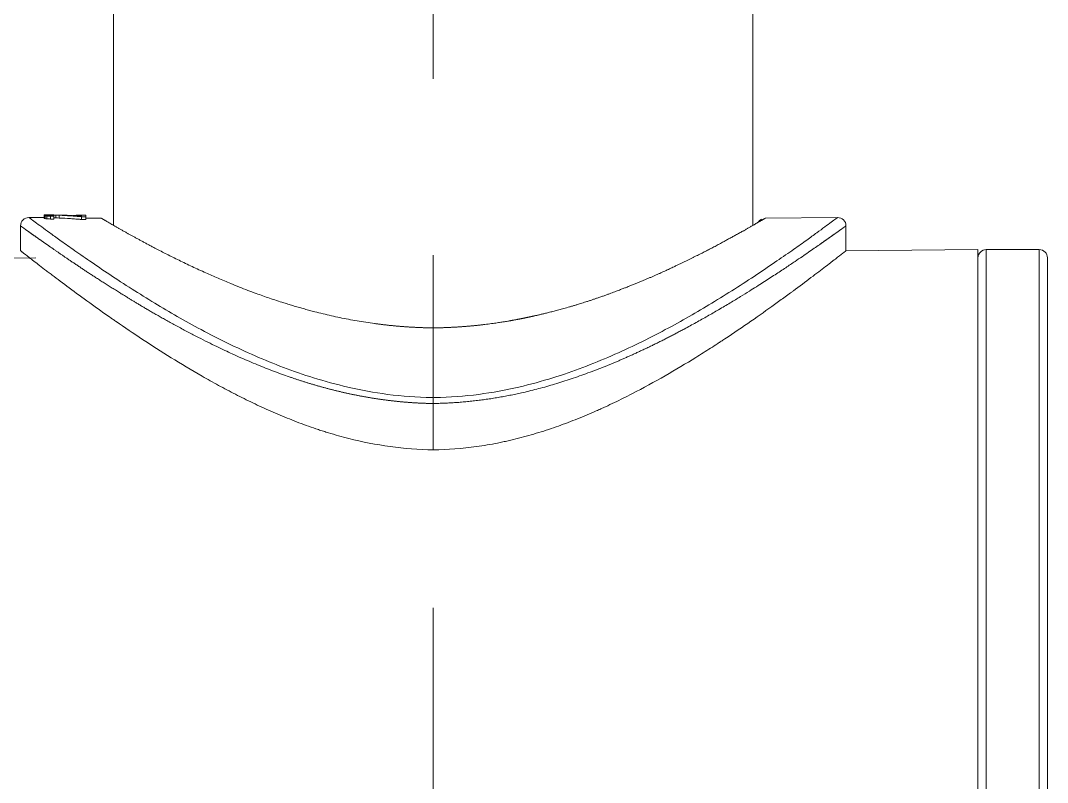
# Model space of a CAD drawing. Extents: x 3274 to 6433, y 0 to 2315.
# Drawn here: x 4212.67 to 4249.62, y 931.7 to 959.12 of the extents above; entities that cross this region are included whole.
import ezdxf

# ---------------------------------------------------------------- set-up
doc = ezdxf.new("R2010")
doc.units = 0
doc.header["$LTSCALE"] = 4
doc.header["$MEASUREMENT"] = 0
doc.linetypes.add('CENTER2', pattern=[28.575, 19.05, -3.175, 3.175, -3.175])
doc.layers.add('1', color=7, linetype='CONTINUOUS', true_color=0xffffff)
doc.layers.add('Cneter', color=1, linetype='CENTER2', lineweight=13)

msp = doc.modelspace()

# ---------------------------------------------------------------- linework, layer by layer
at = {"layer": '1', "color": 7, "linetype": 'Continuous', "lineweight": 18}
for p, q in [((4216.017, 1188.869), (4216.017, 951.738)), ((4239.017, 951.735), (4239.017, 1087.896)), ((4213.517, 952.023), (4212.967, 952.028)), ((4213.518, 952.12), (4213.517, 952.023)), ((4213.518, 952.107), (4213.517, 952.007)), ((4213.518, 952.101), (4213.517, 952.001)), ((4213.55, 952.122), (4213.549, 952.113)), ((4213.55, 952.09), (4213.549, 951.99)), ((4213.613, 952.123), (4213.613, 952.116)), ((4213.869, 952.12), (4213.677, 952.122)), ((4213.709, 952.11), (4213.709, 952.09)), ((4213.741, 952.121), (4213.741, 952.118)), ((4213.773, 952.112), (4213.773, 952.084)), ((4213.869, 952.113), (4213.868, 952.079)), ((4213.869, 952.069), (4213.868, 951.969)), ((4213.868, 952.013), (4213.932, 952.012)), ((4213.869, 952.12), (4213.869, 952.117)), ((4213.932, 952.112), (4213.869, 952.113)), ((4213.932, 952.012), (4213.932, 952.112)), ((4214.188, 952.114), (4214.188, 952.111)), ((4214.315, 952.113), (4214.188, 952.114)), ((4214.315, 952.106), (4214.315, 952.113)), ((4214.315, 952.111), (4214.315, 952.106)), ((4214.539, 952.098), (4214.539, 952.095)), ((4214.666, 952.097), (4214.539, 952.098)), ((4214.666, 952.113), (4214.666, 952.088)), ((4214.666, 952.113), (4214.666, 952.088)), ((4214.879, 952.112), (4214.666, 952.113)), ((4214.762, 952.112), (4214.762, 952.081)), ((4214.858, 952.058), (4214.857, 951.958)), ((4214.857, 951.958), (4215.017, 951.957)), ((4214.858, 952.112), (4214.858, 952.075)), ((4214.858, 952.075), (4214.858, 952.108)), ((4214.858, 952.108), (4215.018, 952.107)), ((4215.018, 952.057), (4214.858, 952.058)), ((4214.985, 952.11), (4214.985, 952.107)), ((4215.017, 951.957), (4215.018, 952.057)), ((4215.569, 952.006), (4215.017, 952.01)), ((4215.018, 952.108), (4215.018, 952.107)), ((4242.067, 952.028), (4239.464, 952.006)), ((4212.667, 951.728), (4212.667, 950.831)), ((4242.367, 950.833), (4242.367, 951.728)), ((4242.367, 950.833), (4247.117, 950.875)), ((4247.117, 910.87), (4247.117, 950.875)), ((4247.417, 950.87), (4247.417, 950.872)), ((4249.317, 950.872), (4247.417, 950.872)), ((4213.215, 950.579), (4209.615, 950.548)), ((4249.617, 911.178), (4249.617, 950.572)), ((4227.517, 945.544), (4227.517, 948.055))]:
    msp.add_line(p, q, dxfattribs=at)
at = {"layer": '1', "color": 7, "linetype": 'Continuous', "lineweight": 13}
for p, q in [((4247.417, 950.872), (4247.417, 910.874)), ((4249.317, 910.878), (4249.317, 950.872)), ((4227.517, 945.335), (4227.517, 943.665))]:
    msp.add_line(p, q, dxfattribs=at)
at = {"layer": '1', "color": 7, "linetype": 'Continuous', "lineweight": 18}
for centre, start, end in [((4212.967, 951.728), 89.5003, 180), ((4242.067, 951.728), 360, 90.4997), ((4247.417, 950.572), 90, 180), ((4249.317, 950.572), 0, 90)]:
    msp.add_arc(centre, 0.3, start, end, dxfattribs=at)
for centre, major_axis, ratio, start_param, end_param in [((4213.344, 930.871), (0.028, 21.154), 0.145613, 6.225954, 6.236307), ((4213.344, 930.874), (0.234, 21.248), 0.145409, 0.009181, 0.019539), ((4213.343, 930.877), (0.322, 21.245), 0.169299, 0.03211, 0.040996), ((4213.344, 930.873), (0.028, 21.252), 0.14562, 6.225922, 6.236292), ((4213.348, 930.833), (-0.607, 21.193), 0.507254, 6.202187, 6.208119), ((4213.347, 930.838), (0.337, 21.284), 0.508932, 0.006565, 0.012463), ((4213.348, 930.892), (0.66, 21.226), 0.508813, 0.036499, 0.042404), ((4213.348, 930.855), (-0.611, 21.271), 0.507513, 6.202113, 6.208024), ((4213.502, 930.869), (0.361, 21.251), 0.203139, 0.035658, 0.043061), ((4213.5, 930.874), (-0.037, 21.25), 0.20369, 6.226346, 6.233755), ((4213.469, 930.816), (1.189, 21.287), 0.676517, 0.06137, 0.065798), ((4213.471, 930.96), (-1.176, 21.154), 0.677544, 6.180356, 6.184805), ((4209.616, 924.621), (-97.934, 1.451), 0.28005, 4.673112, 4.674418), ((4207.956, 914.11), (116.041, 0.897), 0.327616, 1.517293, 1.518395), ((4204.901, 894.294), (143.256, 3.575), 0.402887, 1.498106, 1.499), ((4212.015, 940.373), (-64.166, 1.364), 0.182871, 4.687377, 4.689368), ((4213.23, 931.834), (31.725, 1.153), 0.638243, 1.527473, 1.530488), ((4213.208, 931.032), (-32.262, 2.024), 0.651244, 4.732783, 4.735743), ((4210.545, 929.655), (-89.119, 0.331), 0.252347, 4.673872, 4.675305), ((4213.073, 931.569), (-42.569, 0.668), 0.482823, 4.696764, 4.699768), ((4213.046, 930.884), (-43.07, 0.663), 0.490805, 4.696404, 4.699368), ((4213.471, 930.218), (-32.963, 0.556), 0.664414, 4.702808, 4.705722), ((4214.141, 930.878), (0.087, 21.239), 0.169951, 6.24986, 6.258742), ((4212.674, 929.53), (67.005, 0.244), 0.337078, 1.538409, 1.539833), ((4214.208, 931.424), (32.046, 0.293), 0.645541, 1.544604, 1.547596), ((4214.58, 927.665), (0.356, 24.446), 0.633125, 0.00369, 0.005078), ((4214.611, 930.292), (0.331, 21.819), 0.670151, 0.001402, 0.004317), ((4214.721, 930.895), (0.164, 21.216), 0.509755, 6.273815, 6.279709), ((4214.804, 930.885), (0.13, 21.226), 0.254866, 6.26773, 6.273666)]:
    msp.add_ellipse(centre, major_axis=major_axis, ratio=ratio, start_param=start_param, end_param=end_param, dxfattribs=at)
for points, knots in [([(4297.153, 1188.448), (4295.776, 1188.448), (4294.405, 1188.404), (4291.681, 1188.232), (4290.327, 1188.104), (4286.303, 1187.6), (4283.668, 1187.105), (4278.53, 1185.831), (4276.028, 1185.053), (4272.397, 1183.705), (4271.207, 1183.225), (4268.871, 1182.21), (4267.725, 1181.674), (4264.357, 1179.989), (4262.205, 1178.764), (4258.102, 1176.15), (4256.152, 1174.76), (4252.464, 1171.853), (4250.725, 1170.335), (4247.462, 1167.208), (4245.938, 1165.597), (4243.105, 1162.317), (4241.795, 1160.646), (4239.381, 1157.276), (4238.277, 1155.576), (4236.267, 1152.17), (4235.361, 1150.465), (4233.735, 1147.072), (4233.015, 1145.384), (4231.75, 1142.044), (4231.204, 1140.392), (4230.269, 1137.141), (4229.879, 1135.542), (4229.237, 1132.409), (4228.984, 1130.876), (4228.602, 1127.883), (4228.472, 1126.423), (4228.322, 1123.587), (4228.3, 1122.21), (4228.348, 1119.544), (4228.418, 1118.254), (4228.631, 1115.767), (4228.775, 1114.568), (4229.124, 1112.263), (4229.328, 1111.157), (4229.78, 1109.038), (4230.028, 1108.024), (4230.554, 1106.087), (4230.832, 1105.164), (4231.404, 1103.405), (4231.698, 1102.57), (4232.292, 1100.984), (4232.593, 1100.234), (4233.189, 1098.816), (4233.484, 1098.148), (4234.063, 1096.891), (4234.345, 1096.302), (4234.889, 1095.198), (4235.15, 1094.684), (4235.646, 1093.727), (4235.881, 1093.285), (4236.541, 1092.065), (4236.92, 1091.391), (4237.383, 1090.583), (4237.52, 1090.348), (4237.698, 1090.045), (4237.753, 1089.953), (4237.828, 1089.827), (4237.864, 1089.767), (4237.902, 1089.702), (4237.92, 1089.671), (4237.93, 1089.656), (4237.934, 1089.649), (4237.936, 1089.645), (4237.937, 1089.643), (4237.938, 1089.642), (4237.938, 1089.642), (4237.938, 1089.642), (4237.938, 1089.641), (4237.938, 1089.641), (4237.938, 1089.641), (4237.938, 1089.641), (4238.572, 1088.583), (4239.235, 1087.534), (4240.634, 1085.464), (4241.37, 1084.445), (4242.523, 1082.94), (4242.916, 1082.442), (4243.719, 1081.455), (4244.128, 1080.966), (4245.378, 1079.513), (4246.238, 1078.562), (4247.543, 1077.145), (4247.98, 1076.674), (4248.855, 1075.731), (4249.292, 1075.26), (4250.601, 1073.837), (4251.47, 1072.881), (4253.191, 1070.936), (4254.043, 1069.949), (4255.715, 1067.932), (4256.536, 1066.902), (4258.13, 1064.788), (4258.903, 1063.704), (4260.383, 1061.472), (4261.091, 1060.323), (4262.088, 1058.546), (4262.409, 1057.946), (4263.028, 1056.726), (4263.326, 1056.107), (4264.185, 1054.226), (4264.712, 1052.938), (4265.432, 1050.964), (4265.661, 1050.299), (4266.094, 1048.956), (4266.299, 1048.278), (4266.882, 1046.227), (4267.227, 1044.838), (4267.837, 1042.025), (4268.103, 1040.601), (4268.567, 1037.727), (4268.766, 1036.277), (4269.11, 1033.357), (4269.255, 1031.886), (4269.504, 1028.93), (4269.608, 1027.444), (4269.719, 1025.578), (4269.743, 1025.158), (4269.767, 1024.731), (4269.77, 1024.679), (4269.77, 1024.667), (4269.771, 1024.661), (4269.771, 1024.643), (4269.773, 1024.606), (4269.781, 1024.472), (4269.797, 1024.155), (4269.852, 1023.078), (4269.897, 1022.086), (4269.996, 1019.681), (4270.051, 1018.046), (4270.143, 1014.712), (4270.181, 1013.014), (4270.244, 1009.554), (4270.27, 1007.793), (4270.315, 1004.207), (4270.334, 1002.383), (4270.368, 998.674), (4270.383, 996.788), (4270.409, 992.955), (4270.421, 991.007), (4270.431, 988.781), (4270.432, 988.503), (4270.434, 988.219), (4270.434, 988.184), (4270.434, 988.179), (4270.434, 988.176), (4270.434, 988.171), (4270.434, 988.16), (4270.434, 988.129), (4270.434, 988.024), (4270.436, 987.777), (4270.439, 986.943), (4270.442, 986.194), (4270.448, 984.414), (4270.452, 983.251), (4270.461, 979.831), (4270.464, 977.645), (4270.468, 973.46), (4270.468, 971.46), (4270.465, 965.743), (4270.458, 962.305), (4270.443, 956.178), (4270.434, 953.488), (4270.426, 951.172)], [0, 0, 0, 0, 0.007812, 0.007812, 0.015625, 0.015625, 0.03125, 0.03125, 0.046875, 0.046875, 0.054687, 0.054687, 0.0625, 0.0625, 0.078125, 0.078125, 0.09375, 0.09375, 0.109375, 0.109375, 0.125, 0.125, 0.140625, 0.140625, 0.15625, 0.15625, 0.171875, 0.171875, 0.1875, 0.1875, 0.203125, 0.203125, 0.21875, 0.21875, 0.234375, 0.234375, 0.25, 0.25, 0.265625, 0.265625, 0.28125, 0.28125, 0.296875, 0.296875, 0.3125, 0.3125, 0.328125, 0.328125, 0.34375, 0.34375, 0.359375, 0.359375, 0.375, 0.375, 0.390625, 0.390625, 0.40625, 0.40625, 0.421875, 0.421875, 0.4375, 0.4375, 0.46875, 0.46875, 0.484375, 0.484375, 0.492187, 0.492187, 0.496094, 0.498047, 0.499023, 0.499512, 0.499756, 0.499878, 0.499939, 0.499969, 0.499985, 0.499992, 0.499996, 0.499998, 0.499998, 0.5, 0.5, 0.515625, 0.515625, 0.53125, 0.53125, 0.539062, 0.539062, 0.546875, 0.546875, 0.5625, 0.5625, 0.570312, 0.570312, 0.578125, 0.578125, 0.59375, 0.59375, 0.609375, 0.609375, 0.625, 0.625, 0.640625, 0.640625, 0.65625, 0.65625, 0.664062, 0.664062, 0.671875, 0.671875, 0.6875, 0.6875, 0.695312, 0.695312, 0.703125, 0.703125, 0.71875, 0.71875, 0.734375, 0.734375, 0.75, 0.75, 0.765625, 0.765625, 0.78125, 0.78125, 0.785156, 0.785645, 0.785706, 0.785706, 0.785767, 0.785767, 0.785889, 0.786133, 0.787109, 0.789062, 0.796875, 0.796875, 0.8125, 0.8125, 0.828125, 0.828125, 0.84375, 0.84375, 0.859375, 0.859375, 0.875, 0.875, 0.890625, 0.890625, 0.892578, 0.892822, 0.892853, 0.892853, 0.892868, 0.892868, 0.892883, 0.892944, 0.893066, 0.893555, 0.894531, 0.898437, 0.898437, 0.90625, 0.90625, 0.921875, 0.921875, 0.9375, 0.9375, 0.96875, 0.96875, 1, 1, 1, 1]), ([(4213.612, 951.982), (4213.634, 951.98), (4213.655, 951.979), (4213.698, 951.976), (4213.719, 951.974), (4213.74, 951.973)], [0, 0, 0, 0, 0.500179, 0.500179, 1, 1, 1, 1]), ([(4213.613, 952.116), (4213.635, 952.116), (4213.656, 952.117), (4213.698, 952.117), (4213.72, 952.117), (4213.741, 952.118)], [0, 0, 0, 0, 0.499429, 0.499429, 1, 1, 1, 1]), ([(4213.741, 952.072), (4213.72, 952.074), (4213.698, 952.076), (4213.656, 952.079), (4213.635, 952.08), (4213.613, 952.082)], [0, 0, 0, 0, 0.500567, 0.500567, 1, 1, 1, 1]), ([(4213.741, 952.121), (4213.741, 952.121), (4213.72, 952.122), (4213.698, 952.122), (4213.677, 952.122)], [0, 0, 0, 0, 0.000059, 1, 1, 1, 1]), ([(4214.059, 952.009), (4214.192, 952.004), (4214.325, 951.997), (4214.525, 951.984), (4214.625, 951.977), (4214.741, 951.968), (4214.799, 951.963), (4214.828, 951.961), (4214.84, 951.96), (4214.849, 951.959), (4214.853, 951.959), (4214.857, 951.958)], [0, 0, 0, 0, 0.5, 0.5, 0.75, 0.875, 0.9375, 0.96875, 0.984375, 0.984375, 1, 1, 1, 1]), ([(4214.858, 952.058), (4214.85, 952.059), (4214.841, 952.06), (4214.825, 952.061), (4214.8, 952.063), (4214.742, 952.068), (4214.625, 952.077), (4214.393, 952.093), (4214.193, 952.104), (4214.06, 952.109)], [0, 0, 0, 0, 0.03125, 0.03125, 0.0625, 0.125, 0.25, 0.5, 1, 1, 1, 1]), ([(4227.517, 948.055), (4227.501, 948.055), (4227.471, 948.056), (4227.425, 948.056), (4227.379, 948.057), (4227.333, 948.058), (4227.287, 948.059), (4227.241, 948.06), (4227.195, 948.062), (4227.149, 948.063), (4227.103, 948.065), (4227.058, 948.067), (4227.012, 948.068), (4226.966, 948.07), (4226.92, 948.072), (4226.874, 948.075), (4226.828, 948.077), (4226.782, 948.079), (4226.736, 948.082), (4226.691, 948.085), (4226.645, 948.087), (4226.599, 948.09), (4226.553, 948.094), (4226.507, 948.097), (4226.461, 948.1), (4226.416, 948.104), (4226.37, 948.107), (4226.324, 948.111), (4226.278, 948.115), (4226.232, 948.119), (4226.187, 948.123), (4226.141, 948.127), (4226.095, 948.131), (4226.049, 948.136), (4226.003, 948.14), (4225.958, 948.145), (4225.912, 948.15), (4225.866, 948.155), (4225.82, 948.16), (4225.775, 948.165), (4225.729, 948.17), (4225.683, 948.176), (4225.637, 948.181), (4225.592, 948.187), (4225.546, 948.193), (4225.5, 948.199), (4225.454, 948.205), (4225.317, 948.223), (4225.09, 948.256), (4224.774, 948.308), (4224.462, 948.364), (4224.154, 948.425), (4223.85, 948.491), (4223.549, 948.561), (4223.289, 948.626), (4223.068, 948.685), (4222.884, 948.736), (4222.699, 948.788), (4222.513, 948.843), (4222.326, 948.899), (4222.114, 948.965), (4221.879, 949.04), (4221.627, 949.124), (4221.382, 949.209), (4221.121, 949.302), (4220.842, 949.407), (4220.539, 949.526), (4220.258, 949.639), (4220.001, 949.746), (4219.772, 949.843), (4219.55, 949.939), (4219.234, 950.079), (4218.834, 950.264), (4218.364, 950.49), (4217.924, 950.708), (4217.611, 950.869), (4217.405, 950.978), (4217.288, 951.04), (4217.174, 951.101), (4217.064, 951.16), (4216.958, 951.218), (4216.855, 951.274), (4216.755, 951.329), (4216.659, 951.382), (4216.566, 951.433), (4216.471, 951.486), (4216.374, 951.541), (4216.277, 951.596), (4216.186, 951.647), (4216.101, 951.696), (4216.022, 951.741), (4215.949, 951.783), (4215.883, 951.822), (4215.822, 951.857), (4215.78, 951.882), (4215.751, 951.899), (4215.734, 951.909), (4215.718, 951.918), (4215.703, 951.927), (4215.688, 951.936), (4215.675, 951.944), (4215.662, 951.951), (4215.65, 951.958), (4215.639, 951.965), (4215.628, 951.971), (4215.619, 951.976), (4215.61, 951.981), (4215.602, 951.986), (4215.595, 951.99), (4215.589, 951.994), (4215.584, 951.997), (4215.579, 952), (4215.576, 952.002), (4215.573, 952.003), (4215.571, 952.005), (4215.569, 952.005), (4215.569, 952.006), (4215.569, 952.006)], [0, 0, 0, 0, 0.002369, 0.004737, 0.007105, 0.009474, 0.011842, 0.01421, 0.016579, 0.018947, 0.021316, 0.023686, 0.026055, 0.028425, 0.030795, 0.033166, 0.035538, 0.03791, 0.040283, 0.042656, 0.045031, 0.047406, 0.049782, 0.052159, 0.054537, 0.056916, 0.059296, 0.061677, 0.064059, 0.066443, 0.068828, 0.071215, 0.073602, 0.075992, 0.078382, 0.080775, 0.083169, 0.085565, 0.087962, 0.090361, 0.092762, 0.095165, 0.09757, 0.099977, 0.102386, 0.104797, 0.10721, 0.109625, 0.126559, 0.143428, 0.16025, 0.17704, 0.193814, 0.21059, 0.227382, 0.237877, 0.248511, 0.259286, 0.270205, 0.281271, 0.292486, 0.30826, 0.323769, 0.339022, 0.35403, 0.373369, 0.393438, 0.414253, 0.43066, 0.446894, 0.462962, 0.478873, 0.516838, 0.555587, 0.594324, 0.632161, 0.644264, 0.656353, 0.668431, 0.680502, 0.69257, 0.704636, 0.716706, 0.728782, 0.740867, 0.752966, 0.767713, 0.782438, 0.797149, 0.811853, 0.826556, 0.841268, 0.855995, 0.870743, 0.885522, 0.890763, 0.895998, 0.901228, 0.906453, 0.911673, 0.916888, 0.922099, 0.927306, 0.93251, 0.937711, 0.942909, 0.948104, 0.953297, 0.958489, 0.963679, 0.968868, 0.974057, 0.979245, 0.984433, 0.989621, 0.99481, 1, 1, 1, 1]), ([(4227.517, 948.055), (4227.532, 948.055), (4227.564, 948.056), (4227.611, 948.057), (4227.658, 948.057), (4227.704, 948.058), (4227.751, 948.06), (4227.798, 948.061), (4227.845, 948.062), (4227.892, 948.064), (4227.938, 948.065), (4227.985, 948.067), (4228.032, 948.069), (4228.078, 948.071), (4228.125, 948.073), (4228.172, 948.076), (4228.218, 948.078), (4228.265, 948.081), (4228.311, 948.083), (4228.358, 948.086), (4228.404, 948.089), (4228.45, 948.092), (4228.497, 948.095), (4228.543, 948.098), (4228.589, 948.102), (4228.636, 948.105), (4228.682, 948.109), (4228.728, 948.113), (4228.774, 948.117), (4228.82, 948.121), (4228.866, 948.125), (4228.912, 948.129), (4228.958, 948.133), (4229.003, 948.138), (4229.049, 948.142), (4229.095, 948.147), (4229.14, 948.152), (4229.186, 948.157), (4229.232, 948.162), (4229.277, 948.167), (4229.322, 948.172), (4229.435, 948.186), (4229.602, 948.207), (4229.809, 948.236), (4229.974, 948.261), (4230.1, 948.281), (4230.186, 948.295), (4230.241, 948.305), (4230.278, 948.311), (4230.31, 948.317), (4230.342, 948.323), (4230.373, 948.328), (4230.404, 948.334), (4230.434, 948.34), (4230.464, 948.345), (4230.493, 948.351), (4230.521, 948.356), (4230.549, 948.362), (4230.577, 948.367), (4230.603, 948.372), (4230.63, 948.377), (4230.655, 948.382), (4230.68, 948.387), (4230.705, 948.392), (4230.729, 948.397), (4230.752, 948.402), (4230.775, 948.406), (4230.797, 948.411), (4230.819, 948.416), (4230.84, 948.42), (4230.861, 948.424), (4230.881, 948.429), (4230.901, 948.433), (4230.92, 948.437), (4230.938, 948.441), (4230.956, 948.444), (4230.974, 948.448), (4230.991, 948.452), (4231.007, 948.455), (4231.023, 948.459), (4231.038, 948.462), (4231.053, 948.465), (4231.067, 948.468), (4231.081, 948.471), (4231.094, 948.474), (4231.107, 948.477), (4231.119, 948.48), (4231.13, 948.482), (4231.141, 948.485), (4231.152, 948.487), (4231.162, 948.489), (4231.183, 948.494), (4231.217, 948.501), (4231.265, 948.512), (4231.317, 948.524), (4231.372, 948.537), (4231.431, 948.551), (4231.494, 948.566), (4231.561, 948.582), (4231.631, 948.599), (4231.705, 948.618), (4231.782, 948.638), (4231.863, 948.658), (4231.947, 948.681), (4232.035, 948.704), (4232.126, 948.729), (4232.22, 948.755), (4232.318, 948.783), (4232.419, 948.812), (4232.523, 948.843), (4232.61, 948.869), (4232.705, 948.898), (4232.832, 948.936), (4232.98, 948.983), (4233.123, 949.029), (4233.234, 949.065), (4233.341, 949.102), (4233.454, 949.14), (4233.571, 949.181), (4233.69, 949.224), (4233.802, 949.265), (4233.906, 949.303), (4234.003, 949.339), (4234.092, 949.372), (4234.173, 949.403), (4234.248, 949.431), (4234.315, 949.457), (4234.376, 949.481), (4234.457, 949.512), (4234.56, 949.552), (4234.685, 949.602), (4234.807, 949.651), (4234.925, 949.7), (4235.04, 949.748), (4235.152, 949.795), (4235.26, 949.841), (4235.366, 949.886), (4235.468, 949.931), (4235.567, 949.975), (4235.664, 950.018), (4235.757, 950.06), (4235.847, 950.101), (4235.935, 950.142), (4236.02, 950.181), (4236.102, 950.219), (4236.192, 950.262), (4236.289, 950.309), (4236.395, 950.36), (4236.498, 950.409), (4236.599, 950.458), (4236.697, 950.506), (4236.793, 950.553), (4236.886, 950.599), (4236.977, 950.644), (4237.065, 950.688), (4237.149, 950.73), (4237.228, 950.77), (4237.305, 950.809), (4237.382, 950.848), (4237.46, 950.888), (4237.538, 950.929), (4237.616, 950.97), (4237.694, 951.012), (4237.772, 951.053), (4237.849, 951.095), (4237.92, 951.134), (4237.986, 951.171), (4238.047, 951.204), (4238.109, 951.238), (4238.172, 951.273), (4238.236, 951.308), (4238.3, 951.343), (4238.365, 951.378), (4238.431, 951.414), (4238.496, 951.45), (4238.561, 951.486), (4238.618, 951.516), (4238.666, 951.543), (4238.708, 951.566), (4238.751, 951.591), (4238.796, 951.616), (4238.843, 951.643), (4238.89, 951.67), (4238.938, 951.698), (4238.987, 951.726), (4239.035, 951.755), (4239.076, 951.78), (4239.112, 951.801), (4239.143, 951.82), (4239.174, 951.838), (4239.205, 951.856), (4239.236, 951.874), (4239.266, 951.891), (4239.295, 951.908), (4239.323, 951.924), (4239.35, 951.939), (4239.372, 951.951), (4239.389, 951.961), (4239.402, 951.968), (4239.413, 951.974), (4239.424, 951.98), (4239.433, 951.985), (4239.44, 951.99), (4239.447, 951.994), (4239.453, 951.997), (4239.457, 952), (4239.46, 952.002), (4239.463, 952.004), (4239.464, 952.005), (4239.465, 952.005), (4239.464, 952.006), (4239.464, 952.006)], [0, 0, 0, 0, 0.002422, 0.004841, 0.00726, 0.009676, 0.012092, 0.014506, 0.016919, 0.019331, 0.021743, 0.024153, 0.026563, 0.028973, 0.031382, 0.03379, 0.036198, 0.038605, 0.041011, 0.043416, 0.045821, 0.048224, 0.050627, 0.053029, 0.055429, 0.057828, 0.060226, 0.062623, 0.065019, 0.067414, 0.069808, 0.0722, 0.074592, 0.076982, 0.079371, 0.08176, 0.084147, 0.086534, 0.088919, 0.091303, 0.093687, 0.096069, 0.109113, 0.120044, 0.128864, 0.13557, 0.140163, 0.142643, 0.14442, 0.146169, 0.147888, 0.149578, 0.151238, 0.15287, 0.154472, 0.156046, 0.157589, 0.159104, 0.16059, 0.162046, 0.163473, 0.164871, 0.16624, 0.16758, 0.16889, 0.170171, 0.171423, 0.172646, 0.17384, 0.175004, 0.17614, 0.177246, 0.178323, 0.179371, 0.180389, 0.181379, 0.182339, 0.18327, 0.184172, 0.185045, 0.185888, 0.186702, 0.187488, 0.188243, 0.18897, 0.189668, 0.190336, 0.190976, 0.191586, 0.192166, 0.192718, 0.193241, 0.195687, 0.198349, 0.201227, 0.20432, 0.207629, 0.211154, 0.214894, 0.21885, 0.223022, 0.227409, 0.232012, 0.236831, 0.241866, 0.247117, 0.252584, 0.258266, 0.264165, 0.270279, 0.27661, 0.279547, 0.287123, 0.299342, 0.306274, 0.31304, 0.31964, 0.326074, 0.334072, 0.341625, 0.348734, 0.355399, 0.361619, 0.367395, 0.372726, 0.377612, 0.382054, 0.386051, 0.389604, 0.398189, 0.406632, 0.414932, 0.423088, 0.431102, 0.438972, 0.446699, 0.454282, 0.461722, 0.469018, 0.476171, 0.483179, 0.490044, 0.496765, 0.503341, 0.509774, 0.516062, 0.524773, 0.533378, 0.541877, 0.550269, 0.558556, 0.566737, 0.574812, 0.582782, 0.590646, 0.598405, 0.605375, 0.612518, 0.619833, 0.62732, 0.63498, 0.642812, 0.650815, 0.658991, 0.667339, 0.675859, 0.682589, 0.689551, 0.696745, 0.704172, 0.71183, 0.719722, 0.727846, 0.736204, 0.744795, 0.75362, 0.762679, 0.76832, 0.774452, 0.781075, 0.788189, 0.795795, 0.803892, 0.81248, 0.82156, 0.83113, 0.84119, 0.847969, 0.855068, 0.862485, 0.870223, 0.87828, 0.886657, 0.895355, 0.904374, 0.913713, 0.923373, 0.92934, 0.935231, 0.941046, 0.946786, 0.95245, 0.958038, 0.96355, 0.968985, 0.974345, 0.979629, 0.984836, 0.989967, 0.995022, 1, 1, 1, 1]), ([(4239.208, 951.857), (4239.221, 951.879), (4239.256, 951.924), (4239.301, 951.957), (4239.329, 951.972)], [0, 0, 0, 0, 0.45947, 1, 1, 1, 1]), ([(4227.517, 945.335), (4227.5, 945.335), (4227.466, 945.336), (4227.415, 945.336), (4227.363, 945.338), (4227.312, 945.339), (4227.261, 945.34), (4227.209, 945.342), (4227.158, 945.344), (4227.106, 945.346), (4227.055, 945.348), (4227.003, 945.351), (4226.951, 945.353), (4226.899, 945.356), (4226.847, 945.359), (4226.795, 945.362), (4226.743, 945.366), (4226.691, 945.369), (4226.639, 945.373), (4226.586, 945.377), (4226.534, 945.381), (4226.481, 945.386), (4226.429, 945.39), (4226.376, 945.395), (4226.323, 945.4), (4226.27, 945.405), (4226.218, 945.411), (4226.165, 945.416), (4226.112, 945.422), (4226.059, 945.428), (4226.005, 945.434), (4225.952, 945.441), (4225.899, 945.447), (4225.845, 945.454), (4225.792, 945.461), (4225.739, 945.468), (4225.685, 945.475), (4225.631, 945.483), (4225.578, 945.491), (4225.524, 945.499), (4225.47, 945.507), (4225.416, 945.515), (4225.362, 945.524), (4225.308, 945.532), (4225.254, 945.541), (4225.2, 945.55), (4225.146, 945.56), (4225.092, 945.569), (4225.038, 945.579), (4224.983, 945.589), (4224.929, 945.599), (4224.875, 945.609), (4224.82, 945.62), (4224.766, 945.63), (4224.711, 945.641), (4224.657, 945.652), (4224.602, 945.663), (4224.547, 945.675), (4224.493, 945.687), (4224.438, 945.698), (4224.383, 945.71), (4224.328, 945.723), (4224.273, 945.735), (4224.218, 945.748), (4224.163, 945.761), (4224.108, 945.774), (4224.053, 945.787), (4223.998, 945.8), (4223.943, 945.814), (4223.888, 945.828), (4223.833, 945.842), (4223.778, 945.856), (4223.723, 945.87), (4223.667, 945.885), (4223.612, 945.9), (4223.557, 945.915), (4223.501, 945.93), (4223.446, 945.945), (4223.391, 945.961), (4223.335, 945.976), (4223.28, 945.992), (4223.224, 946.009), (4223.169, 946.025), (4223.113, 946.041), (4223.058, 946.058), (4223.002, 946.075), (4222.947, 946.092), (4222.891, 946.11), (4222.836, 946.127), (4222.78, 946.145), (4222.725, 946.163), (4222.669, 946.181), (4222.614, 946.199), (4222.558, 946.218), (4222.502, 946.236), (4222.447, 946.255), (4222.391, 946.274), (4222.26, 946.32), (4222.053, 946.394), (4221.769, 946.5), (4221.48, 946.611), (4221.186, 946.729), (4220.889, 946.853), (4220.588, 946.984), (4220.297, 947.114), (4220.008, 947.248), (4219.715, 947.388), (4219.396, 947.544), (4219.055, 947.716), (4218.693, 947.904), (4218.387, 948.068), (4218.144, 948.201), (4217.972, 948.296), (4217.808, 948.388), (4217.652, 948.476), (4217.503, 948.561), (4217.362, 948.642), (4217.229, 948.72), (4217.102, 948.795), (4216.983, 948.865), (4216.87, 948.933), (4216.764, 948.997), (4216.665, 949.057), (4216.571, 949.114), (4216.484, 949.168), (4216.403, 949.218), (4216.328, 949.264), (4216.259, 949.308), (4216.163, 949.367), (4216.04, 949.444), (4215.891, 949.538), (4215.746, 949.63), (4215.605, 949.719), (4215.469, 949.806), (4215.337, 949.892), (4215.21, 949.974), (4215.086, 950.055), (4214.967, 950.134), (4214.852, 950.21), (4214.741, 950.284), (4214.633, 950.356), (4214.53, 950.426), (4214.43, 950.494), (4214.334, 950.559), (4214.242, 950.622), (4214.167, 950.674), (4214.107, 950.715), (4214.062, 950.746), (4214.018, 950.776), (4213.975, 950.806), (4213.932, 950.836), (4213.89, 950.865), (4213.849, 950.893), (4213.808, 950.921), (4213.769, 950.949), (4213.729, 950.976), (4213.691, 951.003), (4213.653, 951.029), (4213.617, 951.054), (4213.58, 951.08), (4213.545, 951.104), (4213.51, 951.129), (4213.476, 951.152), (4213.443, 951.176), (4213.41, 951.198), (4213.378, 951.221), (4213.347, 951.242), (4213.317, 951.264), (4213.287, 951.285), (4213.258, 951.305), (4213.23, 951.325), (4213.202, 951.344), (4213.175, 951.363), (4213.149, 951.382), (4213.123, 951.4), (4213.099, 951.417), (4213.075, 951.434), (4213.051, 951.451), (4213.029, 951.467), (4213.007, 951.483), (4212.986, 951.498), (4212.965, 951.512), (4212.945, 951.527), (4212.926, 951.54), (4212.908, 951.553), (4212.89, 951.566), (4212.873, 951.578), (4212.856, 951.59), (4212.841, 951.601), (4212.826, 951.612), (4212.811, 951.622), (4212.798, 951.632), (4212.785, 951.642), (4212.773, 951.651), (4212.761, 951.659), (4212.75, 951.667), (4212.74, 951.674), (4212.73, 951.681), (4212.722, 951.688), (4212.713, 951.694), (4212.706, 951.699), (4212.699, 951.704), (4212.693, 951.709), (4212.687, 951.713), (4212.682, 951.717), (4212.678, 951.72), (4212.675, 951.722), (4212.672, 951.724), (4212.669, 951.726), (4212.668, 951.727), (4212.667, 951.728), (4212.667, 951.728), (4212.667, 951.728)], [0, 0, 0, 0, 0.002073, 0.00415, 0.006231, 0.008315, 0.010403, 0.012495, 0.014591, 0.016691, 0.018794, 0.020902, 0.023013, 0.025128, 0.027248, 0.029371, 0.031499, 0.03363, 0.035766, 0.037906, 0.04005, 0.042198, 0.04435, 0.046507, 0.048668, 0.050834, 0.053003, 0.055177, 0.057356, 0.059539, 0.061726, 0.063918, 0.066114, 0.068315, 0.070521, 0.072731, 0.074946, 0.077165, 0.079389, 0.081618, 0.083851, 0.086089, 0.088332, 0.09058, 0.092832, 0.09509, 0.097352, 0.099619, 0.101892, 0.104169, 0.106451, 0.108738, 0.11103, 0.113327, 0.115629, 0.117936, 0.120249, 0.122566, 0.124889, 0.127216, 0.12955, 0.131888, 0.134231, 0.13658, 0.138934, 0.141294, 0.143658, 0.146028, 0.148404, 0.150785, 0.153171, 0.155563, 0.15796, 0.160363, 0.162771, 0.165185, 0.167604, 0.170029, 0.17246, 0.174896, 0.177337, 0.179785, 0.182238, 0.184697, 0.187161, 0.189631, 0.192107, 0.194589, 0.197076, 0.19957, 0.202069, 0.204574, 0.207085, 0.209601, 0.212124, 0.214652, 0.217187, 0.219727, 0.232581, 0.245818, 0.259441, 0.273451, 0.28785, 0.30264, 0.317821, 0.331409, 0.346537, 0.363208, 0.381423, 0.401187, 0.4225, 0.432789, 0.442729, 0.452321, 0.461565, 0.47046, 0.479007, 0.487204, 0.495051, 0.502549, 0.509698, 0.516496, 0.522944, 0.529042, 0.534789, 0.540186, 0.545232, 0.549927, 0.554272, 0.564901, 0.575406, 0.585787, 0.596043, 0.606176, 0.616185, 0.626071, 0.635833, 0.645471, 0.654987, 0.664379, 0.673649, 0.682795, 0.69182, 0.700722, 0.709502, 0.718161, 0.7227, 0.727229, 0.731749, 0.736259, 0.74076, 0.745251, 0.749732, 0.754205, 0.758668, 0.763122, 0.767566, 0.772002, 0.776429, 0.780847, 0.785256, 0.789656, 0.794047, 0.79843, 0.802804, 0.807169, 0.811526, 0.815875, 0.820215, 0.824547, 0.828871, 0.833187, 0.837494, 0.841794, 0.846086, 0.85037, 0.854646, 0.858914, 0.863175, 0.867428, 0.871674, 0.875912, 0.880143, 0.884367, 0.888583, 0.892793, 0.896995, 0.90119, 0.905379, 0.909561, 0.913736, 0.917904, 0.922066, 0.926221, 0.93037, 0.934513, 0.938649, 0.942779, 0.946903, 0.951021, 0.955134, 0.95924, 0.96334, 0.967435, 0.971525, 0.975608, 0.979687, 0.98376, 0.987827, 0.99189, 0.995947, 1, 1, 1, 1]), ([(4242.367, 951.728), (4242.367, 951.728), (4242.367, 951.728), (4242.366, 951.728), (4242.366, 951.728), (4242.365, 951.727), (4242.364, 951.727), (4242.363, 951.726), (4242.362, 951.725), (4242.36, 951.724), (4242.359, 951.723), (4242.357, 951.721), (4242.355, 951.72), (4242.352, 951.718), (4242.35, 951.716), (4242.347, 951.714), (4242.344, 951.712), (4242.341, 951.71), (4242.338, 951.707), (4242.334, 951.705), (4242.331, 951.702), (4242.327, 951.699), (4242.323, 951.696), (4242.318, 951.693), (4242.314, 951.69), (4242.309, 951.686), (4242.304, 951.683), (4242.299, 951.679), (4242.293, 951.675), (4242.288, 951.671), (4242.282, 951.667), (4242.276, 951.663), (4242.27, 951.658), (4242.264, 951.654), (4242.257, 951.649), (4242.25, 951.644), (4242.243, 951.639), (4242.236, 951.634), (4242.228, 951.628), (4242.221, 951.623), (4242.213, 951.617), (4242.205, 951.611), (4242.197, 951.605), (4242.188, 951.599), (4242.179, 951.593), (4242.171, 951.587), (4242.161, 951.58), (4242.152, 951.573), (4242.143, 951.567), (4242.133, 951.56), (4242.123, 951.552), (4242.113, 951.545), (4242.102, 951.538), (4242.092, 951.53), (4242.081, 951.522), (4242.07, 951.514), (4242.058, 951.506), (4242.047, 951.498), (4242.035, 951.49), (4242.023, 951.481), (4242.011, 951.473), (4241.999, 951.464), (4241.986, 951.455), (4241.974, 951.446), (4241.961, 951.437), (4241.948, 951.428), (4241.934, 951.418), (4241.921, 951.408), (4241.907, 951.399), (4241.893, 951.389), (4241.878, 951.379), (4241.864, 951.368), (4241.849, 951.358), (4241.834, 951.347), (4241.819, 951.337), (4241.804, 951.326), (4241.788, 951.315), (4241.773, 951.304), (4241.757, 951.293), (4241.74, 951.281), (4241.724, 951.27), (4241.707, 951.258), (4241.69, 951.246), (4241.673, 951.234), (4241.656, 951.222), (4241.638, 951.209), (4241.621, 951.197), (4241.603, 951.184), (4241.585, 951.172), (4241.566, 951.159), (4241.548, 951.146), (4241.529, 951.132), (4241.51, 951.119), (4241.49, 951.106), (4241.471, 951.092), (4241.451, 951.078), (4241.431, 951.064), (4241.358, 951.013), (4241.224, 950.92), (4241.016, 950.776), (4240.787, 950.619), (4240.517, 950.436), (4240.196, 950.221), (4239.811, 949.967), (4239.378, 949.687), (4238.959, 949.422), (4238.563, 949.176), (4238.194, 948.952), (4237.863, 948.756), (4237.588, 948.596), (4237.386, 948.48), (4237.181, 948.364), (4236.973, 948.248), (4236.761, 948.132), (4236.572, 948.028), (4236.405, 947.939), (4236.264, 947.864), (4236.123, 947.79), (4235.984, 947.718), (4235.845, 947.647), (4235.708, 947.578), (4235.571, 947.511), (4235.436, 947.444), (4235.302, 947.38), (4235.17, 947.316), (4235.039, 947.255), (4234.909, 947.194), (4234.781, 947.135), (4234.655, 947.078), (4234.53, 947.022), (4234.407, 946.968), (4234.285, 946.915), (4234.165, 946.863), (4234.047, 946.813), (4233.931, 946.764), (4233.817, 946.717), (4233.538, 946.604), (4233.096, 946.434), (4232.489, 946.22), (4231.896, 946.031), (4231.32, 945.868), (4230.903, 945.765), (4230.644, 945.706), (4230.537, 945.683), (4230.431, 945.661), (4230.324, 945.639), (4230.218, 945.618), (4230.112, 945.598), (4230.006, 945.578), (4229.9, 945.56), (4229.794, 945.542), (4229.689, 945.524), (4229.583, 945.508), (4229.478, 945.492), (4229.373, 945.477), (4229.268, 945.463), (4229.163, 945.449), (4229.059, 945.437), (4228.954, 945.425), (4228.85, 945.413), (4228.746, 945.403), (4228.642, 945.393), (4228.539, 945.384), (4228.435, 945.376), (4228.332, 945.368), (4228.23, 945.361), (4228.127, 945.355), (4228.025, 945.35), (4227.923, 945.346), (4227.821, 945.342), (4227.719, 945.339), (4227.618, 945.336), (4227.55, 945.335), (4227.517, 945.335)], [0, 0, 0, 0, 0.002248, 0.004498, 0.00675, 0.009003, 0.011257, 0.013512, 0.01577, 0.018028, 0.020288, 0.02255, 0.024813, 0.027078, 0.029344, 0.031612, 0.033882, 0.036153, 0.038426, 0.0407, 0.042976, 0.045254, 0.047533, 0.049815, 0.052097, 0.054382, 0.056668, 0.058956, 0.061246, 0.063538, 0.065831, 0.068126, 0.070423, 0.072722, 0.075023, 0.077325, 0.07963, 0.081936, 0.084245, 0.086555, 0.088867, 0.091181, 0.093497, 0.095815, 0.098135, 0.100457, 0.102781, 0.105107, 0.107435, 0.109765, 0.112097, 0.114431, 0.116768, 0.119106, 0.121447, 0.123789, 0.126134, 0.128481, 0.13083, 0.133182, 0.135535, 0.137891, 0.140249, 0.142609, 0.144971, 0.147336, 0.149703, 0.152072, 0.154444, 0.156818, 0.159194, 0.161572, 0.163953, 0.166336, 0.168722, 0.17111, 0.1735, 0.175893, 0.178288, 0.180686, 0.183086, 0.185488, 0.187893, 0.190301, 0.192711, 0.195123, 0.197538, 0.199956, 0.202376, 0.204798, 0.207223, 0.209651, 0.212081, 0.214514, 0.21695, 0.219388, 0.221829, 0.224272, 0.246037, 0.268273, 0.290987, 0.314183, 0.343613, 0.374701, 0.40745, 0.441867, 0.463816, 0.487876, 0.514044, 0.52616, 0.538277, 0.550395, 0.562515, 0.574635, 0.586757, 0.594696, 0.602513, 0.610207, 0.617779, 0.625229, 0.632557, 0.639763, 0.646847, 0.653809, 0.660649, 0.667369, 0.673966, 0.680442, 0.686797, 0.693031, 0.699144, 0.705136, 0.711007, 0.716757, 0.722386, 0.727896, 0.733284, 0.762442, 0.79029, 0.816848, 0.842135, 0.866174, 0.870728, 0.875265, 0.879784, 0.884285, 0.88877, 0.893238, 0.897688, 0.902123, 0.906541, 0.910943, 0.915328, 0.919699, 0.924053, 0.928392, 0.932716, 0.937025, 0.941319, 0.945598, 0.949864, 0.954114, 0.958351, 0.962575, 0.966784, 0.970981, 0.975164, 0.979334, 0.983492, 0.987637, 0.99177, 0.995891, 1, 1, 1, 1]), ([(4212.667, 950.831), (4212.667, 950.831), (4212.673, 950.826), (4212.693, 950.81), (4212.701, 950.804), (4212.716, 950.792), (4212.722, 950.788), (4212.733, 950.779), (4212.739, 950.774), (4212.798, 950.728), (4212.876, 950.667), (4213.08, 950.509), (4213.206, 950.412), (4213.429, 950.24), (4213.51, 950.178), (4213.618, 950.096), (4213.64, 950.079), (4213.684, 950.045), (4213.752, 949.994), (4213.823, 949.94), (4214.064, 949.758), (4214.277, 949.599), (4214.738, 949.258), (4214.987, 949.076), (4215.387, 948.789), (4215.594, 948.641), (4215.811, 948.489), (4215.921, 948.412), (4215.958, 948.386), (4216.033, 948.334), (4216.07, 948.308), (4216.409, 948.074), (4216.724, 947.86), (4217.383, 947.425), (4217.725, 947.205), (4218.44, 946.762), (4218.812, 946.539), (4219.296, 946.262), (4219.394, 946.207), (4219.591, 946.097), (4219.691, 946.042), (4219.991, 945.879), (4220.396, 945.664), (4220.814, 945.457), (4221.239, 945.254), (4221.454, 945.154), (4221.892, 944.961), (4222.114, 944.868), (4222.566, 944.687), (4222.796, 944.6), (4223.148, 944.475), (4223.266, 944.434), (4223.444, 944.375), (4223.504, 944.356), (4223.625, 944.318), (4223.685, 944.299), (4223.987, 944.207), (4224.23, 944.138), (4224.965, 943.952), (4225.463, 943.853), (4226.477, 943.713), (4226.992, 943.673), (4227.517, 943.665)], [0, 0, 0, 0, 0.03125, 0.03125, 0.046875, 0.046875, 0.054687, 0.054687, 0.0625, 0.0625, 0.125, 0.125, 0.1875, 0.1875, 0.21875, 0.21875, 0.226562, 0.226562, 0.234375, 0.25, 0.25, 0.3125, 0.3125, 0.375, 0.375, 0.40625, 0.421875, 0.421875, 0.429687, 0.429687, 0.4375, 0.4375, 0.5, 0.5, 0.5625, 0.5625, 0.625, 0.625, 0.640625, 0.640625, 0.65625, 0.65625, 0.6875, 0.71875, 0.71875, 0.75, 0.75, 0.78125, 0.78125, 0.8125, 0.8125, 0.828125, 0.828125, 0.835937, 0.835937, 0.84375, 0.84375, 0.875, 0.875, 0.9375, 0.9375, 1, 1, 1, 1]), ([(4242.367, 950.831), (4242.367, 950.831), (4242.342, 950.811), (4242.242, 950.733), (4242.167, 950.674), (4242.016, 950.557), (4241.959, 950.513), (4241.865, 950.44), (4241.832, 950.415), (4241.763, 950.362), (4241.728, 950.335), (4241.542, 950.192), (4241.372, 950.062), (4240.99, 949.774), (4240.778, 949.615), (4240.517, 949.422), (4240.487, 949.4), (4240.428, 949.356), (4240.398, 949.334), (4240.307, 949.267), (4240.123, 949.132), (4239.928, 948.991), (4239.528, 948.704), (4239.245, 948.504), (4238.648, 948.09), (4238.333, 947.876), (4237.961, 947.63), (4237.919, 947.602), (4237.835, 947.547), (4237.793, 947.52), (4237.666, 947.437), (4237.41, 947.271), (4237.146, 947.105), (4236.61, 946.772), (4236.24, 946.55), (4235.474, 946.111), (4235.077, 945.894), (4234.46, 945.577), (4234.25, 945.472), (4233.93, 945.318), (4233.822, 945.267), (4233.659, 945.192), (4233.604, 945.167), (4233.494, 945.117), (4233.219, 944.994), (4232.715, 944.781), (4232.026, 944.519), (4231.554, 944.362), (4231.075, 944.215), (4230.832, 944.146), (4230.461, 944.052), (4230.337, 944.022), (4230.149, 943.979), (4230.086, 943.965), (4229.96, 943.938), (4229.644, 943.873), (4229.326, 943.82), (4228.558, 943.713), (4228.041, 943.673), (4227.517, 943.665)], [0, 0, 0, 0, 0.061385, 0.061385, 0.123959, 0.123959, 0.155246, 0.155246, 0.17089, 0.17089, 0.186533, 0.186533, 0.249108, 0.249108, 0.311682, 0.311682, 0.319504, 0.319504, 0.327326, 0.327326, 0.342969, 0.374256, 0.374256, 0.436831, 0.436831, 0.499405, 0.499405, 0.507227, 0.507227, 0.515049, 0.515049, 0.530692, 0.561979, 0.561979, 0.624554, 0.624554, 0.687128, 0.687128, 0.718415, 0.718415, 0.734059, 0.734059, 0.741881, 0.741881, 0.749703, 0.78099, 0.812277, 0.843564, 0.843564, 0.874851, 0.874851, 0.890495, 0.890495, 0.898317, 0.898317, 0.906138, 0.937426, 0.937426, 1, 1, 1, 1]), ([(4227.517, 948.055), (4227.517, 948.057), (4227.517, 948.06), (4227.517, 948.065), (4227.517, 948.069), (4227.517, 948.074), (4227.517, 948.078), (4227.518, 948.083), (4227.518, 948.087), (4227.518, 948.091), (4227.518, 948.094), (4227.518, 948.098), (4227.518, 948.101), (4227.518, 948.104), (4227.518, 948.106), (4227.518, 948.108), (4227.518, 948.109), (4227.518, 948.11), (4227.519, 948.11), (4227.519, 948.11), (4227.519, 948.109), (4227.519, 948.107), (4227.519, 948.104), (4227.519, 948.101), (4227.519, 948.097), (4227.519, 948.092), (4227.519, 948.086), (4227.519, 948.079), (4227.519, 948.071), (4227.519, 948.062), (4227.519, 948.053), (4227.518, 948.042), (4227.518, 948.031), (4227.518, 948.019), (4227.518, 948.006), (4227.518, 947.993), (4227.518, 947.979), (4227.518, 947.965), (4227.518, 947.95), (4227.518, 947.934), (4227.518, 947.919), (4227.517, 947.903), (4227.517, 947.888), (4227.517, 947.872), (4227.517, 947.856), (4227.517, 947.841), (4227.517, 947.825), (4227.517, 947.815), (4227.517, 947.81)], [0, 0, 0, 0, 0.012733, 0.025909, 0.03954, 0.053638, 0.068214, 0.083277, 0.098838, 0.114907, 0.131492, 0.148601, 0.16624, 0.184413, 0.203125, 0.222378, 0.242169, 0.262499, 0.28336, 0.304747, 0.326648, 0.34905, 0.371937, 0.395289, 0.419082, 0.443292, 0.467887, 0.492836, 0.518102, 0.543646, 0.569428, 0.595403, 0.621526, 0.647751, 0.674029, 0.700312, 0.726552, 0.752701, 0.778713, 0.804543, 0.830147, 0.855485, 0.880519, 0.905213, 0.929535, 0.953457, 0.976953, 1, 1, 1, 1]), ([(4227.517, 945.335), (4227.517, 945.355), (4227.517, 945.376), (4227.517, 945.415), (4227.517, 945.434), (4227.517, 945.47), (4227.517, 945.487), (4227.517, 945.518), (4227.517, 945.532), (4227.517, 945.544)], [0, 0, 0, 0, 0.25, 0.25, 0.5, 0.5, 0.75, 0.75, 1, 1, 1, 1])]:
    msp.add_open_spline(points, degree=3, knots=knots, dxfattribs=at)
at = {"layer": '1', "color": 7, "linetype": 'Continuous', "lineweight": 13}
for points, knots in [([(4271.188, 951.166), (4271.192, 951.69), (4271.211, 954.313), (4271.24, 958.832), (4271.27, 964.556), (4271.29, 969.767), (4271.304, 974.525), (4271.31, 978.856), (4271.312, 982.794), (4271.31, 986.427), (4271.303, 989.906), (4271.293, 993.375), (4271.278, 996.88), (4271.259, 1000.384), (4271.234, 1003.88), (4271.202, 1007.471), (4271.156, 1011.318), (4271.082, 1015.524), (4270.961, 1020.038), (4270.773, 1024.645), (4270.503, 1029.07), (4270.152, 1033.131), (4269.723, 1036.782), (4269.224, 1040.063), (4268.665, 1043.008), (4268.06, 1045.644), (4267.423, 1048.009), (4266.752, 1050.172), (4266.028, 1052.231), (4265.224, 1054.257), (4264.336, 1056.249), (4263.372, 1058.186), (4262.319, 1060.088), (4261.132, 1062.034), (4259.759, 1064.094), (4258.191, 1066.253), (4256.494, 1068.419), (4254.777, 1070.48), (4253.135, 1072.362), (4251.616, 1074.05), (4250.229, 1075.563), (4248.967, 1076.921), (4247.827, 1078.149), (4246.801, 1079.271), (4245.866, 1080.32), (4244.985, 1081.339), (4244.121, 1082.38), (4243.24, 1083.486), (4242.321, 1084.695), (4241.363, 1086.026), (4240.372, 1087.486), (4239.356, 1089.085), (4238.306, 1090.844), (4237.211, 1092.797), (4236.059, 1094.977), (4234.862, 1097.423), (4233.667, 1100.146), (4232.563, 1103.055), (4231.634, 1105.957), (4230.921, 1108.666), (4230.4, 1111.098), (4230.03, 1113.267), (4229.774, 1115.208), (4229.604, 1116.947), (4229.497, 1118.507), (4229.437, 1119.919), (4229.412, 1121.224), (4229.416, 1122.478), (4229.448, 1123.747), (4229.512, 1125.102), (4229.621, 1126.607), (4229.788, 1128.281), (4230.018, 1130.055), (4230.3, 1131.805), (4230.611, 1133.444), (4230.943, 1134.977), (4231.305, 1136.469), (4231.713, 1137.991), (4232.19, 1139.602), (4232.759, 1141.343), (4233.443, 1143.237), (4234.265, 1145.294), (4235.249, 1147.521), (4236.428, 1149.928), (4237.842, 1152.529), (4239.544, 1155.338), (4241.596, 1158.367), (4244.07, 1161.61), (4247.021, 1165.018), (4250.41, 1168.429), (4254.045, 1171.608), (4257.667, 1174.367), (4261.087, 1176.653), (4264.247, 1178.524), (4267.155, 1180.059), (4269.828, 1181.322), (4272.274, 1182.359), (4274.51, 1183.214), (4276.566, 1183.923), (4278.466, 1184.516), (4280.221, 1185.01), (4281.833, 1185.42), (4283.308, 1185.758), (4284.658, 1186.038), (4285.894, 1186.268), (4287.024, 1186.458), (4288.057, 1186.615), (4289, 1186.743), (4289.862, 1186.848), (4290.649, 1186.934), (4291.369, 1187.004), (4292.028, 1187.061), (4292.631, 1187.108), (4293.182, 1187.145), (4293.686, 1187.176), (4294.146, 1187.2), (4294.563, 1187.219), (4294.942, 1187.234), (4295.285, 1187.246), (4295.596, 1187.255), (4295.876, 1187.261), (4296.126, 1187.266), (4296.349, 1187.27), (4296.55, 1187.273), (4296.741, 1187.275), (4296.927, 1187.276), (4297.114, 1187.277), (4297.239, 1187.277), (4297.302, 1187.277)], [0, 0, 0, 0, 0.005332, 0.026657, 0.045928, 0.063518, 0.079622, 0.09428, 0.107542, 0.119646, 0.131211, 0.142915, 0.154909, 0.166846, 0.178543, 0.190457, 0.203359, 0.217671, 0.233236, 0.249287, 0.264578, 0.278367, 0.2908, 0.302077, 0.312278, 0.321501, 0.329846, 0.3375, 0.344906, 0.35249, 0.3602, 0.367734, 0.375218, 0.383151, 0.391929, 0.401614, 0.411732, 0.421533, 0.43059, 0.438792, 0.446183, 0.452884, 0.458958, 0.464444, 0.469493, 0.474346, 0.479239, 0.484381, 0.489946, 0.496016, 0.502549, 0.509528, 0.51707, 0.525338, 0.53446, 0.544553, 0.555725, 0.567644, 0.579257, 0.589655, 0.598767, 0.606828, 0.613996, 0.620369, 0.626055, 0.631169, 0.635861, 0.640339, 0.644857, 0.64969, 0.655098, 0.661237, 0.667901, 0.67441, 0.680321, 0.685819, 0.691204, 0.696728, 0.702624, 0.709068, 0.716154, 0.723922, 0.732423, 0.741735, 0.751978, 0.7633, 0.77586, 0.789833, 0.805359, 0.822162, 0.839063, 0.854695, 0.868637, 0.881052, 0.892202, 0.902275, 0.911323, 0.919459, 0.926876, 0.933712, 0.93999, 0.945713, 0.950929, 0.955689, 0.960034, 0.964003, 0.967625, 0.970931, 0.973947, 0.976701, 0.979221, 0.981527, 0.983638, 0.98557, 0.987336, 0.988946, 0.99041, 0.991737, 0.992939, 0.994031, 0.995018, 0.995896, 0.996668, 0.997366, 0.998029, 0.998682, 0.999334, 1, 1, 1, 1]), ([(4227.517, 945.544), (4227.496, 945.545), (4226.946, 945.553), (4225.903, 945.632), (4224.482, 945.895), (4223.234, 946.238), (4222.125, 946.624), (4221.092, 947.047), (4220.105, 947.506), (4219.171, 947.985), (4218.299, 948.469), (4217.466, 948.96), (4216.649, 949.468), (4215.862, 949.981), (4215.149, 950.463), (4214.553, 950.878), (4214.08, 951.215), (4213.708, 951.484), (4213.411, 951.701), (4213.175, 951.875), (4213.01, 951.998), (4212.969, 952.028), (4212.969, 952.028)], [0, 0, 0, 0, 0.002603, 0.068214, 0.129427, 0.183815, 0.233694, 0.283057, 0.33365, 0.384474, 0.433596, 0.482781, 0.536151, 0.593268, 0.651031, 0.705837, 0.754969, 0.799816, 0.844136, 0.890752, 0.941931, 1, 1, 1, 1]), ([(4242.064, 952.028), (4242.064, 952.028), (4242.024, 951.998), (4241.858, 951.875), (4241.623, 951.701), (4241.325, 951.484), (4240.954, 951.215), (4240.481, 950.878), (4239.884, 950.463), (4239.172, 949.981), (4238.384, 949.468), (4237.568, 948.96), (4236.734, 948.469), (4235.862, 947.985), (4234.929, 947.506), (4233.941, 947.047), (4232.908, 946.624), (4231.799, 946.238), (4230.552, 945.895), (4229.13, 945.632), (4228.088, 945.553), (4227.538, 945.545), (4227.517, 945.544)], [0, 0, 0, 0, 0.058069, 0.109248, 0.155864, 0.200184, 0.245031, 0.294163, 0.348969, 0.406732, 0.463849, 0.517219, 0.566404, 0.615526, 0.66635, 0.716943, 0.766306, 0.816185, 0.870573, 0.931786, 0.997397, 1, 1, 1, 1])]:
    msp.add_open_spline(points, degree=3, knots=knots, dxfattribs=at)
at = {"layer": '1', "color": 7, "linetype": 'Continuous', "lineweight": 18}
for points, degree in [([(4213.517, 952.001), (4213.517, 952.003), (4213.517, 952.005), (4213.517, 952.007)], 3), ([(4213.518, 952.107), (4213.518, 952.105), (4213.518, 952.103), (4213.518, 952.101)], 3), ([(4213.613, 952.082), (4213.613, 952.048), (4213.613, 952.015), (4213.612, 951.982)], 3), ([(4213.677, 952.122), (4213.656, 952.122), (4213.635, 952.122), (4213.613, 952.123)], 3), ([(4213.677, 952.098), (4213.677, 952.1), (4213.677, 952.102), (4213.677, 952.104)], 3), ([(4213.741, 952.072), (4213.741, 952.039), (4213.74, 952.006), (4213.74, 951.973)], 3), ([(4213.869, 952.12), (4213.869, 952.12), (4213.869, 952.12), (4213.869, 952.12)], 3), ([(4213.869, 952.117), (4213.89, 952.117), (4213.911, 952.117), (4213.932, 952.116)], 3), ([(4213.869, 952.069), (4213.869, 952.073), (4213.869, 952.076), (4213.869, 952.079)], 3), ([(4214.06, 952.109), (4214.06, 952.076), (4214.06, 952.043), (4214.059, 952.009)], 3), ([(4214.156, 952.113), (4214.39, 952.105), (4214.624, 952.092), (4214.858, 952.075)], 3), ([(4214.315, 952.113), (4214.315, 952.112), (4214.315, 952.112), (4214.315, 952.111)], 3), ([(4214.666, 952.113), (4214.666, 952.113), (4214.666, 952.113), (4214.666, 952.113)], 3), ([(4214.666, 952.113), (4214.666, 952.113), (4214.666, 952.113)], 2), ([(4214.858, 952.108), (4214.858, 952.107), (4214.858, 952.102), (4214.858, 952.091), (4214.858, 952.08), (4214.858, 952.075)], 3), ([(4215.018, 952.057), (4215.018, 952.066), (4215.018, 952.081), (4215.018, 952.098), (4215.018, 952.105), (4215.018, 952.107)], 3)]:
    msp.add_open_spline(points, degree=degree, dxfattribs=at)
at = {"layer": 'Cneter', "lineweight": 5, "ltscale": 0.5}
msp.add_line((4227.517, 499.825), (4227.517, 1490.513), dxfattribs=at)

doc.saveas('drawing.dxf')
